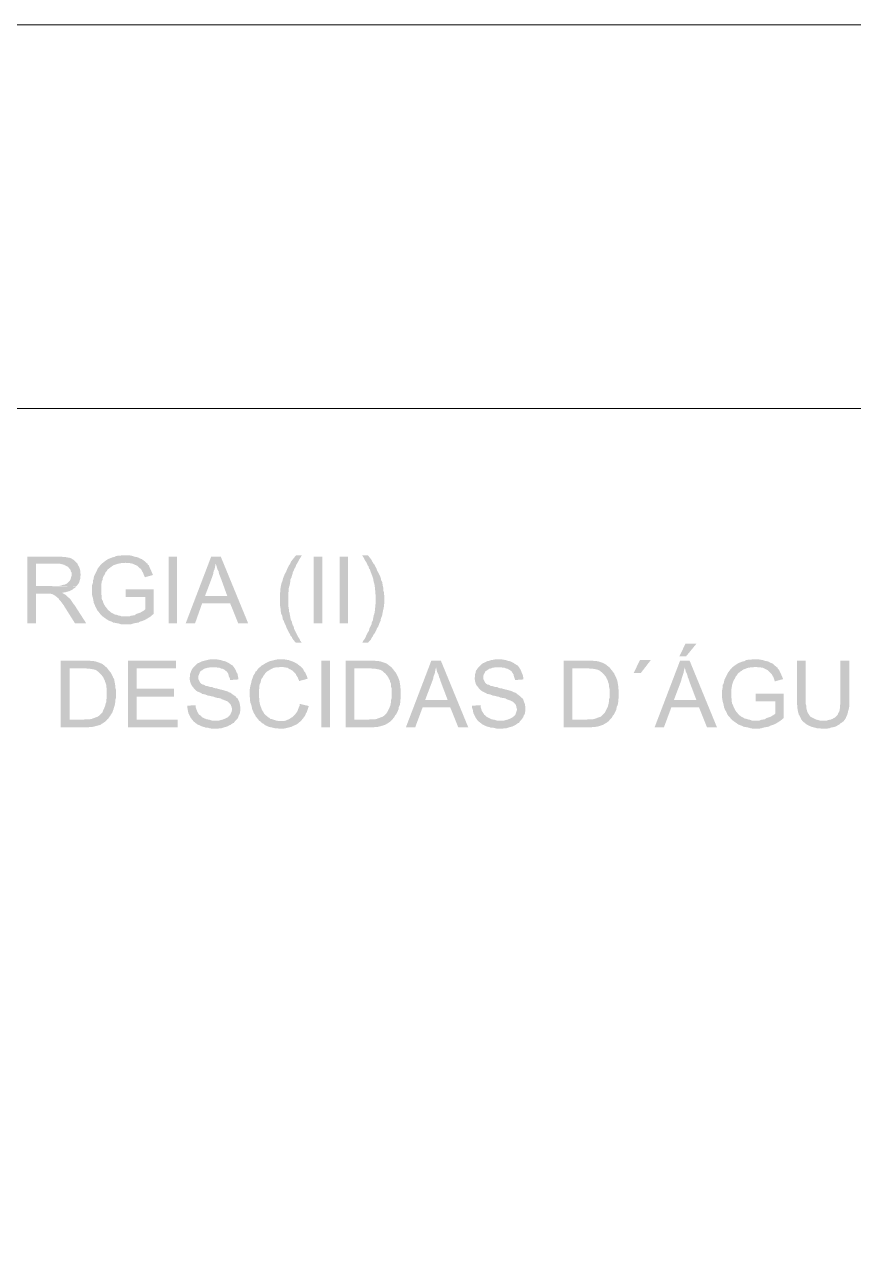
# Model space of a CAD drawing. Header units: feet. Extents: x 203667 to 205527, y 9204857 to 9205156.
# Drawn here: x 204249.65 to 204253.37, y 9205150.58 to 9205156.13 of the extents above; entities that cross this region are included whole.
import ezdxf

# ---------------------------------------------------------------- set-up
doc = ezdxf.new("R2010")
doc.units = ezdxf.units.FT
doc.header["$LTSCALE"] = 0.3
doc.header["$MEASUREMENT"] = 0
doc.layers.add('DRENAGEM a executar', color=242, linetype='Continuous', lineweight=30)

msp = doc.modelspace()

# ---------------------------------------------------------------- hatches: boundary and pattern name
at = {"layer": 'DRENAGEM a executar', "lineweight": 20}
for points in [[(204249.7987, 9205153.7469), (204249.666, 9205153.7469), (204249.666, 9205153.4484), (204249.7049, 9205153.4484), (204249.7049, 9205153.5811), (204249.7525, 9205153.5811), (204249.8217, 9205153.5854), (204249.8362, 9205153.5868), (204249.8448, 9205153.5897), (204249.852, 9205153.5912), (204249.8607, 9205153.5955), (204249.8679, 9205153.5984), (204249.8737, 9205153.6041), (204249.8794, 9205153.607), (204249.8852, 9205153.6128), (204249.7049, 9205153.6157), (204249.7049, 9205153.7152), (204249.8001, 9205153.7152), (204249.8852, 9205153.721), (204249.8794, 9205153.7267), (204249.8737, 9205153.7325), (204249.8664, 9205153.7368), (204249.8592, 9205153.7412), (204249.8506, 9205153.7426), (204249.8434, 9205153.744), (204249.8362, 9205153.7455), (204249.8275, 9205153.7455), (204249.8174, 9205153.7469), (204249.8088, 9205153.7469)], [(204249.8852, 9205153.721), (204249.8001, 9205153.7152), (204249.8131, 9205153.7152), (204249.8232, 9205153.7123), (204249.8304, 9205153.7109), (204249.8434, 9205153.7037), (204249.8491, 9205153.7008), (204249.8535, 9205153.695), (204249.8592, 9205153.6892), (204249.8607, 9205153.682), (204249.865, 9205153.6748), (204249.865, 9205153.6633), (204249.8621, 9205153.6546), (204249.8607, 9205153.6474), (204249.8564, 9205153.6387), (204249.8477, 9205153.6301), (204249.8405, 9205153.6243), (204249.8333, 9205153.6214), (204249.8246, 9205153.62), (204249.8174, 9205153.6171), (204249.8088, 9205153.6157), (204249.7049, 9205153.6157), (204249.8852, 9205153.6142), (204249.891, 9205153.62), (204249.8953, 9205153.6258), (204249.8996, 9205153.633), (204249.9011, 9205153.6416), (204249.9039, 9205153.6488), (204249.9039, 9205153.6575), (204249.9054, 9205153.6662), (204249.9039, 9205153.6734), (204249.9039, 9205153.6806), (204249.9025, 9205153.6892), (204249.8996, 9205153.6979), (204249.8967, 9205153.7037), (204249.8924, 9205153.7109), (204249.891, 9205153.7152)], [(204250.1073, 9205153.7527), (204250.09, 9205153.7527), (204250.0814, 9205153.7512), (204250.0727, 9205153.7512), (204250.064, 9205153.7498), (204250.0568, 9205153.7455), (204250.0482, 9205153.744), (204250.041, 9205153.7412), (204250.0338, 9205153.7383), (204250.0265, 9205153.7354), (204250.0164, 9205153.7282), (204250.0035, 9205153.7181), (204249.9977, 9205153.7123), (204249.9919, 9205153.7065), (204249.9876, 9205153.7008), (204249.9818, 9205153.6936), (204249.9789, 9205153.6863), (204249.9746, 9205153.6777), (204249.9703, 9205153.669), (204249.966, 9205153.6604), (204249.9645, 9205153.6546), (204249.9631, 9205153.646), (204249.9602, 9205153.6387), (204249.9602, 9205153.6301), (204249.9573, 9205153.6214), (204249.9559, 9205153.6142), (204249.9559, 9205153.5796), (204249.9573, 9205153.571), (204249.9602, 9205153.5623), (204249.9616, 9205153.5537), (204249.9631, 9205153.5464), (204249.9645, 9205153.5378), (204249.9689, 9205153.5306), (204249.9703, 9205153.5248), (204249.9746, 9205153.5176), (204249.9804, 9205153.5046), (204249.9862, 9205153.4988), (204249.9905, 9205153.4931), (204249.9963, 9205153.4859), (204250.0006, 9205153.4815), (204250.0078, 9205153.4758), (204250.1073, 9205153.4787), (204250.09, 9205153.4787), (204250.0828, 9205153.4815), (204250.0741, 9205153.483), (204250.0669, 9205153.4859), (204250.0583, 9205153.4873), (204250.0511, 9205153.4916), (204250.0424, 9205153.496), (204250.0381, 9205153.5003), (204250.0309, 9205153.5046), (204250.0251, 9205153.5118), (204250.0208, 9205153.5176), (204250.015, 9205153.5248), (204250.0092, 9205153.5349), (204250.0064, 9205153.5421), (204250.0049, 9205153.5479), (204250.0006, 9205153.5551), (204249.9991, 9205153.5637), (204249.9991, 9205153.5724), (204249.9977, 9205153.5811), (204249.9977, 9205153.62), (204250.0006, 9205153.6373), (204250.0035, 9205153.6431), (204250.0049, 9205153.6517), (204250.0078, 9205153.6589), (204250.0136, 9205153.6676), (204250.0164, 9205153.6762), (204250.0222, 9205153.682), (204250.0265, 9205153.6892), (204250.0381, 9205153.6979), (204250.0439, 9205153.7022), (204250.0511, 9205153.708), (204250.0597, 9205153.7109), (204250.0727, 9205153.7152), (204250.0814, 9205153.7166), (204250.0871, 9205153.7181), (204250.0958, 9205153.7181), (204250.1073, 9205153.7195), (204250.1996, 9205153.7195), (204250.1939, 9205153.7253), (204250.1881, 9205153.7296), (204250.1809, 9205153.7354), (204250.1722, 9205153.7383), (204250.165, 9205153.7426), (204250.1549, 9205153.7455), (204250.1477, 9205153.7469), (204250.139, 9205153.7498), (204250.1333, 9205153.7512), (204250.1246, 9205153.7527), (204250.116, 9205153.7527)], [(204250.1996, 9205153.7195), (204250.1073, 9205153.7195), (204250.116, 9205153.7181), (204250.1246, 9205153.7181), (204250.1333, 9205153.7166), (204250.139, 9205153.7152), (204250.1477, 9205153.7109), (204250.1592, 9205153.7065), (204250.165, 9205153.7008), (204250.1708, 9205153.695), (204250.1765, 9205153.6907), (204250.1794, 9205153.6849), (204250.1866, 9205153.6719), (204250.1895, 9205153.6633), (204250.1939, 9205153.6546), (204250.2299, 9205153.6647), (204250.2241, 9205153.6777), (204250.2213, 9205153.6849), (204250.2169, 9205153.6936), (204250.214, 9205153.7008), (204250.2112, 9205153.708), (204250.2054, 9205153.7123), (204250.2054, 9205153.7152)], [(204250.3381, 9205153.4484), (204250.3381, 9205153.7469), (204250.3006, 9205153.7469), (204250.3006, 9205153.4484)], [(204250.5342, 9205153.7469), (204250.491, 9205153.7469), (204250.377, 9205153.4484), (204250.4189, 9205153.4484), (204250.4506, 9205153.5378), (204250.5761, 9205153.5378), (204250.4636, 9205153.571), (204250.4967, 9205153.6589), (204250.4996, 9205153.6676), (204250.5011, 9205153.6762), (204250.5025, 9205153.6835), (204250.5068, 9205153.6921), (204250.5083, 9205153.7008), (204250.5097, 9205153.708), (204250.5112, 9205153.7166)], [(204250.5342, 9205153.7469), (204250.5112, 9205153.7166), (204250.5169, 9205153.6979), (204250.5198, 9205153.6892), (204250.5241, 9205153.682), (204250.5256, 9205153.6734), (204250.5285, 9205153.6647), (204250.5328, 9205153.6546), (204250.5631, 9205153.571), (204250.4636, 9205153.571), (204250.5761, 9205153.5378), (204250.6121, 9205153.4484), (204250.6568, 9205153.4484)], [(204250.8977, 9205153.7527), (204250.8717, 9205153.7527), (204250.8645, 9205153.744), (204250.8487, 9205153.7238), (204250.8458, 9205153.7152), (204250.84, 9205153.708), (204250.8299, 9205153.6863), (204250.827, 9205153.6777), (204250.8227, 9205153.6719), (204250.8198, 9205153.6647), (204250.8169, 9205153.6575), (204250.814, 9205153.6503), (204250.8112, 9205153.6387), (204250.8083, 9205153.6315), (204250.8054, 9205153.6229), (204250.8039, 9205153.6142), (204250.8025, 9205153.607), (204250.8011, 9205153.5984), (204250.8011, 9205153.5897), (204250.7996, 9205153.5811), (204250.7996, 9205153.5291), (204250.8011, 9205153.5219), (204250.8025, 9205153.5133), (204250.8025, 9205153.5046), (204250.8039, 9205153.4988), (204250.8054, 9205153.4902), (204250.8097, 9205153.4815), (204250.8112, 9205153.4743), (204250.8126, 9205153.4657), (204250.8169, 9205153.4585), (204250.8198, 9205153.4498), (204250.8256, 9205153.4383), (204250.8285, 9205153.4296), (204250.8357, 9205153.4152), (204250.84, 9205153.4065), (204250.8443, 9205153.3993), (204250.8472, 9205153.3921), (204250.853, 9205153.3863), (204250.8559, 9205153.3791), (204250.8616, 9205153.3719), (204250.866, 9205153.3662), (204250.8717, 9205153.3604), (204250.8977, 9205153.3604), (204250.8905, 9205153.3705), (204250.8876, 9205153.3777), (204250.8818, 9205153.3863), (204250.8789, 9205153.3921), (204250.8746, 9205153.4008), (204250.8703, 9205153.408), (204250.866, 9205153.4166), (204250.8631, 9205153.4238), (204250.8616, 9205153.4325), (204250.8573, 9205153.4397), (204250.8544, 9205153.4484), (204250.853, 9205153.4556), (204250.8487, 9205153.4642), (204250.8472, 9205153.47), (204250.8458, 9205153.4787), (204250.8443, 9205153.4859), (204250.8429, 9205153.4945), (204250.84, 9205153.5017), (204250.84, 9205153.5104), (204250.8386, 9205153.5176), (204250.8371, 9205153.5263), (204250.8371, 9205153.5825), (204250.8386, 9205153.5912), (204250.8386, 9205153.5998), (204250.84, 9205153.6085), (204250.8429, 9205153.6171), (204250.8443, 9205153.6243), (204250.8458, 9205153.633), (204250.8472, 9205153.646), (204250.8515, 9205153.6546), (204250.853, 9205153.6604), (204250.8559, 9205153.669), (204250.8573, 9205153.6762), (204250.8616, 9205153.6849), (204250.8645, 9205153.6921), (204250.8688, 9205153.6993), (204250.8732, 9205153.7109), (204250.8775, 9205153.7181), (204250.8818, 9205153.7253), (204250.8862, 9205153.7339), (204250.8919, 9205153.7426)], [(204250.99, 9205153.4484), (204250.99, 9205153.7469), (204250.9511, 9205153.7469), (204250.9511, 9205153.4484)], [(204251.1054, 9205153.4484), (204251.1054, 9205153.7469), (204251.0679, 9205153.7469), (204251.0679, 9205153.4484)], [(204251.1948, 9205153.7527), (204251.1688, 9205153.7527), (204251.1761, 9205153.7412), (204251.1818, 9205153.7296), (204251.1862, 9205153.7238), (204251.1905, 9205153.7152), (204251.1934, 9205153.708), (204251.1977, 9205153.7022), (204251.1991, 9205153.695), (204251.2035, 9205153.6892), (204251.2063, 9205153.6806), (204251.2092, 9205153.6734), (204251.2121, 9205153.6647), (204251.215, 9205153.6575), (204251.2179, 9205153.6488), (204251.2193, 9205153.6402), (204251.2208, 9205153.633), (204251.2237, 9205153.6229), (204251.2251, 9205153.6142), (204251.2265, 9205153.6056), (204251.2265, 9205153.5984), (204251.228, 9205153.5897), (204251.228, 9205153.5811), (204251.2294, 9205153.5724), (204251.2294, 9205153.5378), (204251.228, 9205153.5306), (204251.228, 9205153.5219), (204251.2265, 9205153.5162), (204251.2265, 9205153.5075), (204251.2251, 9205153.5003), (204251.2237, 9205153.4916), (204251.2208, 9205153.4844), (204251.2193, 9205153.4758), (204251.2179, 9205153.4686), (204251.2164, 9205153.4599), (204251.2121, 9205153.4527), (204251.2107, 9205153.444), (204251.2078, 9205153.4383), (204251.2035, 9205153.4296), (204251.2006, 9205153.4224), (204251.1991, 9205153.4138), (204251.1934, 9205153.4065), (204251.1905, 9205153.3993), (204251.1862, 9205153.3907), (204251.1833, 9205153.3835), (204251.1775, 9205153.3748), (204251.1732, 9205153.369), (204251.1688, 9205153.3604), (204251.1948, 9205153.3604), (204251.202, 9205153.369), (204251.2078, 9205153.3748), (204251.2107, 9205153.382), (204251.2164, 9205153.3892), (204251.2193, 9205153.3964), (204251.2251, 9205153.4037), (204251.228, 9205153.4094), (204251.2323, 9205153.4181), (204251.2352, 9205153.4253), (204251.241, 9205153.4339), (204251.2438, 9205153.4412), (204251.2467, 9205153.4498), (204251.2511, 9205153.4585), (204251.2525, 9205153.4671), (204251.2554, 9205153.4758), (204251.2583, 9205153.483), (204251.2597, 9205153.4916), (204251.2612, 9205153.4988), (204251.2669, 9205153.5248), (204251.2669, 9205153.5306), (204251.2684, 9205153.5392), (204251.2684, 9205153.5695), (204251.2669, 9205153.5782), (204251.2669, 9205153.5854), (204251.264, 9205153.594), (204251.264, 9205153.6027), (204251.2626, 9205153.6113), (204251.2612, 9205153.6171), (204251.2597, 9205153.6258), (204251.2583, 9205153.6344), (204251.2539, 9205153.6416), (204251.2525, 9205153.6503), (204251.2496, 9205153.6589), (204251.2352, 9205153.6863), (204251.2323, 9205153.695), (204251.228, 9205153.7022), (204251.2251, 9205153.7094), (204251.2193, 9205153.7166), (204251.215, 9205153.7238), (204251.2107, 9205153.7325), (204251.2063, 9205153.7383), (204251.2006, 9205153.7455)], [(204250.2328, 9205153.5998), (204250.1073, 9205153.5998), (204250.1073, 9205153.5652), (204250.1953, 9205153.5652), (204250.1953, 9205153.5104), (204250.1881, 9205153.5046), (204250.1809, 9205153.5003), (204250.1737, 9205153.496), (204250.165, 9205153.4931), (204250.1564, 9205153.4902), (204250.1477, 9205153.4844), (204250.139, 9205153.483), (204250.1304, 9205153.4815), (204250.1246, 9205153.4787), (204250.1073, 9205153.4787), (204250.0078, 9205153.4758), (204250.0222, 9205153.4657), (204250.0294, 9205153.4613), (204250.0352, 9205153.4585), (204250.0439, 9205153.4556), (204250.0511, 9205153.4513), (204250.0597, 9205153.4498), (204250.0669, 9205153.4484), (204250.0756, 9205153.4469), (204250.0842, 9205153.444), (204250.0914, 9205153.4426), (204250.1246, 9205153.4426), (204250.1333, 9205153.444), (204250.1419, 9205153.4469), (204250.1477, 9205153.4484), (204250.1564, 9205153.4498), (204250.165, 9205153.4513), (204250.1722, 9205153.4556), (204250.1823, 9205153.4585), (204250.1895, 9205153.4613), (204250.1982, 9205153.4657), (204250.2054, 9205153.47), (204250.2126, 9205153.4743), (204250.2198, 9205153.4787), (204250.2256, 9205153.4844), (204250.2328, 9205153.4902)], [(204249.8217, 9205153.5854), (204249.7525, 9205153.5811), (204249.7669, 9205153.5811), (204249.7756, 9205153.5796), (204249.7828, 9205153.5767), (204249.7915, 9205153.571), (204249.7987, 9205153.5652), (204249.8059, 9205153.5594), (204249.8102, 9205153.5522), (204249.816, 9205153.5464), (204249.8189, 9205153.5421), (204249.8246, 9205153.5349), (204249.8304, 9205153.5277), (204249.8347, 9205153.519), (204249.8405, 9205153.5104), (204249.8794, 9205153.4484), (204249.9299, 9205153.4484), (204249.878, 9205153.5291), (204249.8708, 9205153.5378), (204249.8664, 9205153.545), (204249.8564, 9205153.5594), (204249.8506, 9205153.5637), (204249.8448, 9205153.5695), (204249.8362, 9205153.5767), (204249.8304, 9205153.5796)], [(204252.6688, 9205153.3561), (204252.6198, 9205153.3561), (204252.5924, 9205153.2998), (204252.6227, 9205153.2998)], [(204249.9184, 9205153.2796), (204249.816, 9205153.2796), (204249.816, 9205152.9811), (204249.94, 9205152.9811), (204249.9487, 9205152.9825), (204249.9559, 9205152.9825), (204249.9645, 9205152.9839), (204249.9789, 9205152.9883), (204249.9862, 9205152.9897), (204249.9948, 9205152.9926), (204250.0006, 9205152.9969), (204250.0078, 9205153.0013), (204250.0179, 9205153.0085), (204250.0237, 9205153.0157), (204249.8564, 9205153.0157), (204249.8564, 9205153.245), (204249.9184, 9205153.245), (204250.0222, 9205153.2493), (204250.0164, 9205153.2537), (204250.0035, 9205153.2652), (204249.9963, 9205153.2681), (204249.989, 9205153.271), (204249.9804, 9205153.2738), (204249.9717, 9205153.2767), (204249.9631, 9205153.2782), (204249.9559, 9205153.2782), (204249.9472, 9205153.2796), (204249.9285, 9205153.2796)], [(204250.3338, 9205153.2796), (204250.1174, 9205153.2796), (204250.1174, 9205152.9811), (204250.341, 9205152.9811), (204250.341, 9205153.0157), (204250.1564, 9205153.0157), (204250.1564, 9205153.1181), (204250.3237, 9205153.1181), (204250.3237, 9205153.1541), (204250.1564, 9205153.1541), (204250.1564, 9205153.245), (204250.3338, 9205153.245)], [(204250.4996, 9205153.2854), (204250.4838, 9205153.2854), (204250.4765, 9205153.2839), (204250.4592, 9205153.2796), (204250.4535, 9205153.2782), (204250.4463, 9205153.2753), (204250.4376, 9205153.271), (204250.4304, 9205153.2681), (204250.4232, 9205153.2623), (204250.4189, 9205153.258), (204250.4131, 9205153.2522), (204250.4073, 9205153.245), (204250.4015, 9205153.2349), (204250.3987, 9205153.2263), (204250.3958, 9205153.219), (204250.3958, 9205153.2104), (204250.3943, 9205153.2017), (204250.3958, 9205153.1888), (204250.3987, 9205153.1801), (204250.4015, 9205153.1729), (204250.4059, 9205153.1657), (204250.4116, 9205153.1585), (204250.416, 9205153.1527), (204250.4217, 9205153.1469), (204250.4304, 9205153.1412), (204250.4376, 9205153.1383), (204250.4448, 9205153.1354), (204250.4506, 9205153.1311), (204250.4578, 9205153.1296), (204250.465, 9205153.1282), (204250.4751, 9205153.1238), (204250.4838, 9205153.1224), (204250.4967, 9205153.1195), (204250.5025, 9205153.1181), (204250.514, 9205153.1138), (204250.5241, 9205153.1123), (204250.5328, 9205153.1109), (204250.54, 9205153.1065), (204250.5487, 9205153.1037), (204250.566, 9205153.0964), (204250.5703, 9205153.0921), (204250.5775, 9205153.0849), (204250.5804, 9205153.0777), (204250.5833, 9205153.0705), (204250.5847, 9205153.0618), (204250.5833, 9205153.0517), (204250.5789, 9205153.0431), (204250.5761, 9205153.0359), (204250.5703, 9205153.0315), (204250.566, 9205153.0258), (204250.5588, 9205153.0229), (204250.5501, 9205153.0186), (204250.5429, 9205153.0157), (204250.5357, 9205153.0142), (204250.527, 9205153.0113), (204250.5097, 9205153.0113), (204250.4102, 9205153.0099), (204250.4145, 9205153.0056), (204250.4217, 9205152.9998), (204250.4289, 9205152.994), (204250.4362, 9205152.9912), (204250.4419, 9205152.9883), (204250.4535, 9205152.9839), (204250.4592, 9205152.9825), (204250.4664, 9205152.9796), (204250.4751, 9205152.9796), (204250.4838, 9205152.9767), (204250.4924, 9205152.9753), (204250.5227, 9205152.9753), (204250.5314, 9205152.9767), (204250.5371, 9205152.9767), (204250.5458, 9205152.9796), (204250.5544, 9205152.9825), (204250.5616, 9205152.9839), (204250.5688, 9205152.9883), (204250.5789, 9205152.9926), (204250.5862, 9205152.9984), (204250.5934, 9205153.0013), (204250.5977, 9205153.0085), (204250.6035, 9205153.0142), (204250.6092, 9205153.02), (204250.6121, 9205153.0258), (204250.615, 9205153.0344), (204250.6193, 9205153.0416), (204250.6208, 9205153.0503), (204250.6222, 9205153.0575), (204250.6222, 9205153.069), (204250.6193, 9205153.0863), (204250.6179, 9205153.0936), (204250.6136, 9205153.1022), (204250.6107, 9205153.1094), (204250.6049, 9205153.1138), (204250.6006, 9205153.1195), (204250.5862, 9205153.1296), (204250.5789, 9205153.1354), (204250.5703, 9205153.1383), (204250.566, 9205153.1412), (204250.5588, 9205153.144), (204250.5515, 9205153.1455), (204250.5443, 9205153.1484), (204250.5357, 9205153.1498), (204250.5256, 9205153.1527), (204250.5155, 9205153.1556), (204250.5054, 9205153.157), (204250.4967, 9205153.1613), (204250.4838, 9205153.1628), (204250.4751, 9205153.1657), (204250.4664, 9205153.1671), (204250.4592, 9205153.1714), (204250.4535, 9205153.1729), (204250.4477, 9205153.1758), (204250.4405, 9205153.183), (204250.4376, 9205153.1902), (204250.4333, 9205153.1974), (204250.4333, 9205153.2104), (204250.4362, 9205153.2176), (204250.439, 9205153.2248), (204250.4419, 9205153.232), (204250.4491, 9205153.2363), (204250.4592, 9205153.2436), (204250.4737, 9205153.2479), (204250.4823, 9205153.2493), (204250.491, 9205153.2508), (204250.5934, 9205153.2508), (204250.5876, 9205153.258), (204250.5804, 9205153.2623), (204250.5746, 9205153.2666), (204250.5674, 9205153.271), (204250.5588, 9205153.2753), (204250.5501, 9205153.2782), (204250.5429, 9205153.2796), (204250.5342, 9205153.2825), (204250.527, 9205153.2839), (204250.5184, 9205153.2854), (204250.5097, 9205153.2854)], [(204250.8054, 9205153.2854), (204250.7866, 9205153.2854), (204250.7794, 9205153.2839), (204250.7621, 9205153.2796), (204250.7563, 9205153.2782), (204250.7477, 9205153.2753), (204250.7405, 9205153.271), (204250.7333, 9205153.2681), (204250.7261, 9205153.2623), (204250.7188, 9205153.2594), (204250.7131, 9205153.2537), (204250.7073, 9205153.2493), (204250.7001, 9205153.2421), (204250.6958, 9205153.2349), (204250.69, 9205153.2306), (204250.6871, 9205153.2234), (204250.6813, 9205153.2147), (204250.6785, 9205153.2061), (204250.6756, 9205153.1988), (204250.6727, 9205153.1916), (204250.6713, 9205153.183), (204250.6698, 9205153.1758), (204250.6669, 9205153.1671), (204250.664, 9205153.1498), (204250.664, 9205153.1181), (204250.6655, 9205153.1094), (204250.6655, 9205153.1008), (204250.6669, 9205153.0921), (204250.6698, 9205153.0849), (204250.6727, 9205153.0763), (204250.6741, 9205153.0676), (204250.6756, 9205153.0604), (204250.6799, 9205153.0517), (204250.6828, 9205153.0445), (204250.6886, 9205153.0359), (204250.6914, 9205153.0287), (204250.6972, 9205153.0229), (204250.7015, 9205153.0171), (204250.7073, 9205153.0099), (204250.7145, 9205153.0056), (204250.8025, 9205153.0099), (204250.791, 9205153.0099), (204250.7823, 9205153.0113), (204250.7737, 9205153.0142), (204250.7664, 9205153.0171), (204250.7578, 9205153.0186), (204250.7506, 9205153.0243), (204250.7448, 9205153.0272), (204250.739, 9205153.033), (204250.7333, 9205153.0373), (204250.7275, 9205153.0445), (204250.7246, 9205153.0503), (204250.7188, 9205153.0589), (204250.716, 9205153.0676), (204250.7131, 9205153.0748), (204250.7102, 9205153.0835), (204250.7088, 9205153.0892), (204250.7073, 9205153.0979), (204250.7073, 9205153.1065), (204250.7059, 9205153.1152), (204250.7059, 9205153.1498), (204250.7073, 9205153.1585), (204250.7073, 9205153.1657), (204250.7088, 9205153.1743), (204250.7131, 9205153.183), (204250.716, 9205153.1974), (204250.7217, 9205153.2046), (204250.7246, 9205153.2104), (204250.7347, 9205153.2248), (204250.7405, 9205153.2306), (204250.7477, 9205153.2349), (204250.7563, 9205153.2407), (204250.7621, 9205153.2436), (204250.7708, 9205153.2479), (204250.778, 9205153.2493), (204250.7866, 9205153.2508), (204250.7953, 9205153.2508), (204250.8039, 9205153.2522), (204250.8948, 9205153.2522), (204250.8876, 9205153.258), (204250.8818, 9205153.2623), (204250.8775, 9205153.2666), (204250.8703, 9205153.2695), (204250.8631, 9205153.2738), (204250.8559, 9205153.2767), (204250.8472, 9205153.2796), (204250.84, 9205153.2825), (204250.8313, 9205153.2839), (204250.8227, 9205153.2854), (204250.814, 9205153.2854)], [(204251.0246, 9205152.9811), (204251.0246, 9205153.2796), (204250.9857, 9205153.2796), (204250.9857, 9205152.9811)], [(204251.1977, 9205153.2796), (204251.0953, 9205153.2796), (204251.0953, 9205152.9811), (204251.2193, 9205152.9811), (204251.228, 9205152.9825), (204251.2352, 9205152.9825), (204251.2438, 9205152.9839), (204251.2583, 9205152.9883), (204251.264, 9205152.9897), (204251.2727, 9205152.9926), (204251.2799, 9205152.9969), (204251.2871, 9205153.0013), (204251.2972, 9205153.0085), (204251.303, 9205153.0157), (204251.1342, 9205153.0157), (204251.1342, 9205153.245), (204251.1977, 9205153.245), (204251.3015, 9205153.2493), (204251.2958, 9205153.2537), (204251.2813, 9205153.2652), (204251.2756, 9205153.2681), (204251.2684, 9205153.271), (204251.2597, 9205153.2738), (204251.2511, 9205153.2767), (204251.2424, 9205153.2782), (204251.2352, 9205153.2782), (204251.2265, 9205153.2796), (204251.2078, 9205153.2796)], [(204251.5222, 9205153.2796), (204251.4789, 9205153.2796), (204251.365, 9205152.9811), (204251.4068, 9205152.9811), (204251.44, 9205153.0705), (204251.564, 9205153.0705), (204251.4515, 9205153.1037), (204251.4847, 9205153.1916), (204251.4876, 9205153.2003), (204251.489, 9205153.2089), (204251.4919, 9205153.2162), (204251.4948, 9205153.2248), (204251.4962, 9205153.2335), (204251.4977, 9205153.2407), (204251.5006, 9205153.2493)], [(204251.5222, 9205153.2796), (204251.5006, 9205153.2493), (204251.5049, 9205153.2306), (204251.5092, 9205153.2219), (204251.5121, 9205153.2147), (204251.5136, 9205153.2061), (204251.5179, 9205153.1974), (204251.5208, 9205153.1873), (204251.5525, 9205153.1037), (204251.4515, 9205153.1037), (204251.564, 9205153.0705), (204251.6001, 9205152.9811), (204251.6448, 9205152.9811)], [(204251.7789, 9205153.2854), (204251.7631, 9205153.2854), (204251.7559, 9205153.2839), (204251.7472, 9205153.2825), (204251.7386, 9205153.2796), (204251.7313, 9205153.2782), (204251.7256, 9205153.2753), (204251.7169, 9205153.271), (204251.7097, 9205153.2681), (204251.7025, 9205153.2623), (204251.6924, 9205153.2522), (204251.6866, 9205153.245), (204251.6794, 9205153.2349), (204251.678, 9205153.2263), (204251.6751, 9205153.219), (204251.6751, 9205153.2104), (204251.6737, 9205153.2017), (204251.6751, 9205153.1888), (204251.678, 9205153.1801), (204251.6794, 9205153.1729), (204251.6852, 9205153.1657), (204251.691, 9205153.1585), (204251.6953, 9205153.1527), (204251.7011, 9205153.1469), (204251.7097, 9205153.1412), (204251.7169, 9205153.1383), (204251.7227, 9205153.1354), (204251.7299, 9205153.1311), (204251.7371, 9205153.1296), (204251.7443, 9205153.1282), (204251.7544, 9205153.1238), (204251.7631, 9205153.1224), (204251.7746, 9205153.1195), (204251.7818, 9205153.1181), (204251.7919, 9205153.1138), (204251.8035, 9205153.1123), (204251.8121, 9205153.1109), (204251.8179, 9205153.1065), (204251.8265, 9205153.1037), (204251.8352, 9205153.1008), (204251.8438, 9205153.0964), (204251.8496, 9205153.0921), (204251.8568, 9205153.0849), (204251.8597, 9205153.0777), (204251.8612, 9205153.0705), (204251.864, 9205153.0618), (204251.8612, 9205153.0517), (204251.8583, 9205153.0431), (204251.8554, 9205153.0359), (204251.8438, 9205153.0258), (204251.8381, 9205153.0229), (204251.8294, 9205153.0186), (204251.8222, 9205153.0157), (204251.815, 9205153.0142), (204251.8063, 9205153.0113), (204251.789, 9205153.0113), (204251.6881, 9205153.0099), (204251.6938, 9205153.0056), (204251.7011, 9205152.9998), (204251.7083, 9205152.994), (204251.7256, 9205152.9854), (204251.7313, 9205152.9839), (204251.7386, 9205152.9825), (204251.7458, 9205152.9796), (204251.7544, 9205152.9796), (204251.7717, 9205152.9753), (204251.8006, 9205152.9753), (204251.8092, 9205152.9767), (204251.8164, 9205152.9767), (204251.8251, 9205152.9796), (204251.8337, 9205152.9825), (204251.841, 9205152.9839), (204251.8583, 9205152.9926), (204251.8655, 9205152.9984), (204251.8727, 9205153.0013), (204251.877, 9205153.0085), (204251.8828, 9205153.0142), (204251.8871, 9205153.02), (204251.8914, 9205153.0258), (204251.8943, 9205153.0344), (204251.8987, 9205153.0416), (204251.9001, 9205153.0503), (204251.9015, 9205153.0575), (204251.9015, 9205153.069), (204251.8987, 9205153.0863), (204251.8958, 9205153.0936), (204251.8929, 9205153.1022), (204251.89, 9205153.1094), (204251.8842, 9205153.1138), (204251.8785, 9205153.1195), (204251.8655, 9205153.1296), (204251.8583, 9205153.1354), (204251.8496, 9205153.1383), (204251.8438, 9205153.1412), (204251.8381, 9205153.144), (204251.8309, 9205153.1455), (204251.8237, 9205153.1484), (204251.815, 9205153.1498), (204251.8049, 9205153.1527), (204251.7948, 9205153.1556), (204251.7833, 9205153.157), (204251.7746, 9205153.1613), (204251.7631, 9205153.1628), (204251.7544, 9205153.1657), (204251.7458, 9205153.1671), (204251.7386, 9205153.1714), (204251.7313, 9205153.1729), (204251.727, 9205153.1758), (204251.7198, 9205153.183), (204251.7126, 9205153.1974), (204251.7126, 9205153.2104), (204251.714, 9205153.2176), (204251.7184, 9205153.2248), (204251.7212, 9205153.232), (204251.7285, 9205153.2363), (204251.7386, 9205153.2436), (204251.7458, 9205153.245), (204251.753, 9205153.2479), (204251.7703, 9205153.2508), (204251.8727, 9205153.2508), (204251.8669, 9205153.258), (204251.8597, 9205153.2623), (204251.8525, 9205153.2666), (204251.8467, 9205153.271), (204251.8381, 9205153.2753), (204251.8294, 9205153.2782), (204251.8222, 9205153.2796), (204251.8136, 9205153.2825), (204251.8063, 9205153.2839), (204251.7977, 9205153.2854), (204251.789, 9205153.2854)], [(204252.1756, 9205153.2796), (204252.0732, 9205153.2796), (204252.0732, 9205152.9811), (204252.1972, 9205152.9811), (204252.2059, 9205152.9825), (204252.2131, 9205152.9825), (204252.2217, 9205152.9839), (204252.2289, 9205152.9854), (204252.2419, 9205152.9897), (204252.2506, 9205152.9926), (204252.2578, 9205152.9969), (204252.265, 9205153.0013), (204252.2751, 9205153.0085), (204252.2809, 9205153.0157), (204252.1121, 9205153.0157), (204252.1121, 9205153.245), (204252.1756, 9205153.245), (204252.2794, 9205153.2493), (204252.2736, 9205153.2537), (204252.2664, 9205153.2594), (204252.2592, 9205153.2652), (204252.2535, 9205153.2681), (204252.2462, 9205153.271), (204252.2376, 9205153.2738), (204252.2289, 9205153.2767), (204252.2203, 9205153.2782), (204252.2131, 9205153.2782), (204252.2044, 9205153.2796), (204252.1857, 9205153.2796)], [(204252.3876, 9205153.2248), (204252.415, 9205153.2825), (204252.464, 9205153.2825), (204252.4193, 9205153.2248), (204252.3876, 9205153.2248)], [(204252.6386, 9205153.2796), (204252.5953, 9205153.2796), (204252.4813, 9205152.9811), (204252.5232, 9205152.9811), (204252.5563, 9205153.0705), (204252.6804, 9205153.0705), (204252.5679, 9205153.1037), (204252.6011, 9205153.1916), (204252.6025, 9205153.2003), (204252.6054, 9205153.2089), (204252.6083, 9205153.2162), (204252.6111, 9205153.2248), (204252.6126, 9205153.2335), (204252.614, 9205153.2407), (204252.6169, 9205153.2493)], [(204252.6386, 9205153.2796), (204252.6169, 9205153.2493), (204252.6212, 9205153.2306), (204252.6256, 9205153.2219), (204252.6285, 9205153.2147), (204252.6299, 9205153.2061), (204252.6342, 9205153.1974), (204252.6371, 9205153.1873), (204252.6688, 9205153.1037), (204252.5679, 9205153.1037), (204252.6804, 9205153.0705), (204252.7164, 9205152.9811), (204252.7611, 9205152.9811)], [(204252.9342, 9205153.2854), (204252.9169, 9205153.2854), (204252.9083, 9205153.2839), (204252.8996, 9205153.2839), (204252.891, 9205153.2825), (204252.8852, 9205153.2782), (204252.8765, 9205153.2767), (204252.8693, 9205153.2738), (204252.8621, 9205153.271), (204252.8549, 9205153.2681), (204252.8448, 9205153.2609), (204252.8304, 9205153.2508), (204252.826, 9205153.245), (204252.8203, 9205153.2392), (204252.816, 9205153.2335), (204252.8102, 9205153.2263), (204252.8073, 9205153.219), (204252.803, 9205153.2104), (204252.7986, 9205153.2017), (204252.7943, 9205153.1931), (204252.7929, 9205153.1873), (204252.7914, 9205153.1787), (204252.7871, 9205153.1714), (204252.7871, 9205153.1628), (204252.7857, 9205153.1541), (204252.7842, 9205153.1469), (204252.7842, 9205153.1123), (204252.7857, 9205153.1037), (204252.7871, 9205153.095), (204252.79, 9205153.0863), (204252.7914, 9205153.0791), (204252.7929, 9205153.0705), (204252.7958, 9205153.0633), (204252.7986, 9205153.0575), (204252.803, 9205153.0503), (204252.8087, 9205153.0373), (204252.8131, 9205153.0315), (204252.8188, 9205153.0258), (204252.8246, 9205153.0186), (204252.8289, 9205153.0142), (204252.8361, 9205153.0085), (204252.9342, 9205153.0113), (204252.9169, 9205153.0113), (204252.9111, 9205153.0142), (204252.9025, 9205153.0157), (204252.8953, 9205153.0186), (204252.8866, 9205153.02), (204252.8794, 9205153.0243), (204252.8708, 9205153.0287), (204252.865, 9205153.033), (204252.8592, 9205153.0373), (204252.8535, 9205153.0445), (204252.8477, 9205153.0503), (204252.8434, 9205153.0575), (204252.8347, 9205153.0748), (204252.8333, 9205153.0806), (204252.8289, 9205153.0878), (204252.8275, 9205153.0964), (204252.8275, 9205153.1051), (204252.826, 9205153.1138), (204252.826, 9205153.1527), (204252.8275, 9205153.1613), (204252.8289, 9205153.17), (204252.8304, 9205153.1758), (204252.8333, 9205153.1844), (204252.8361, 9205153.1916), (204252.8419, 9205153.2003), (204252.8448, 9205153.2089), (204252.8506, 9205153.2147), (204252.8549, 9205153.2219), (204252.865, 9205153.2306), (204252.8722, 9205153.2349), (204252.8794, 9205153.2407), (204252.8881, 9205153.2436), (204252.8996, 9205153.2479), (204252.9083, 9205153.2493), (204252.9155, 9205153.2508), (204252.9241, 9205153.2508), (204252.9342, 9205153.2522), (204253.028, 9205153.2522), (204253.0208, 9205153.258), (204253.0164, 9205153.2623), (204253.0092, 9205153.2681), (204253.0006, 9205153.271), (204252.9934, 9205153.2753), (204252.9833, 9205153.2782), (204252.976, 9205153.2796), (204252.9674, 9205153.2825), (204252.9602, 9205153.2839), (204252.9515, 9205153.2854), (204252.9429, 9205153.2854)], [(204253.1592, 9205153.2796), (204253.1203, 9205153.2796), (204253.1203, 9205153.0863), (204253.1217, 9205153.0777), (204253.1217, 9205153.069), (204253.1232, 9205153.0604), (204253.1246, 9205153.0517), (204253.1289, 9205153.0373), (204253.1318, 9205153.033), (204253.1361, 9205153.0243), (204253.139, 9205153.0171), (204253.1448, 9205153.0099), (204253.2357, 9205153.0113), (204253.2227, 9205153.0113), (204253.214, 9205153.0142), (204253.2068, 9205153.0157), (204253.1924, 9205153.0229), (204253.1809, 9205153.0287), (204253.1751, 9205153.0359), (204253.1708, 9205153.0431), (204253.1664, 9205153.0503), (204253.1635, 9205153.0618), (204253.1621, 9205153.069), (204253.1621, 9205153.0777), (204253.1592, 9205153.0863), (204253.1592, 9205153.1065)], [(204253.3554, 9205153.2796), (204253.315, 9205153.2796), (204253.315, 9205153.0878), (204253.3135, 9205153.0791), (204253.3135, 9205153.069), (204253.3121, 9205153.0618), (204253.3107, 9205153.0532), (204253.3063, 9205153.046), (204253.302, 9205153.0359), (204253.2977, 9205153.0315), (204253.2919, 9205153.0258), (204253.2861, 9205153.0229), (204253.2789, 9205153.0186), (204253.2717, 9205153.0157), (204253.2631, 9205153.0142), (204253.2544, 9205153.0113), (204253.2357, 9205153.0113), (204253.1448, 9205153.0099), (204253.1491, 9205153.0056), (204253.1635, 9205152.994), (204253.1708, 9205152.9897), (204253.1809, 9205152.9854), (204253.1881, 9205152.9825), (204253.1938, 9205152.9811), (204253.2111, 9205152.9767), (204253.2198, 9205152.9767), (204253.2285, 9205152.9753), (204253.2544, 9205152.9753), (204253.266, 9205152.9767), (204253.2717, 9205152.9796), (204253.2804, 9205152.9811), (204253.2876, 9205152.9825), (204253.2962, 9205152.9854), (204253.302, 9205152.9897), (204253.3092, 9205152.9926), (204253.315, 9205152.9984), (204253.3222, 9205153.0027), (204253.3294, 9205153.0085), (204253.3352, 9205153.0157), (204253.3381, 9205153.02), (204253.341, 9205153.0272), (204253.3453, 9205153.0359), (204253.3482, 9205153.046), (204253.3496, 9205153.0532), (204253.3525, 9205153.0618), (204253.3539, 9205153.069), (204253.3554, 9205153.0777), (204253.3554, 9205153.1065)], [(204250.0222, 9205153.2493), (204249.9184, 9205153.245), (204249.9314, 9205153.245), (204249.94, 9205153.2436), (204249.9487, 9205153.2436), (204249.9573, 9205153.2421), (204249.9703, 9205153.2392), (204249.9789, 9205153.2349), (204249.9833, 9205153.2306), (204249.9905, 9205153.2248), (204249.9963, 9205153.219), (204250.0006, 9205153.2133), (204250.0064, 9205153.2061), (204250.0092, 9205153.1988), (204250.0136, 9205153.1916), (204250.015, 9205153.1844), (204250.0179, 9205153.1787), (204250.0208, 9205153.17), (204250.0208, 9205153.1628), (204250.0222, 9205153.1527), (204250.0222, 9205153.1138), (204250.0208, 9205153.1051), (204250.0208, 9205153.0964), (204250.0179, 9205153.0892), (204250.015, 9205153.0763), (204250.0092, 9205153.0633), (204250.0064, 9205153.0575), (204250.0035, 9205153.0488), (204249.9977, 9205153.0431), (204249.9876, 9205153.033), (204249.9818, 9205153.0287), (204249.9732, 9205153.0258), (204249.966, 9205153.0229), (204249.9544, 9205153.0186), (204249.9472, 9205153.0171), (204249.9285, 9205153.0171), (204249.9198, 9205153.0157), (204249.8564, 9205153.0157), (204250.0237, 9205153.0157), (204250.0294, 9205153.02), (204250.0338, 9205153.0272), (204250.0381, 9205153.033), (204250.0424, 9205153.0402), (204250.0467, 9205153.046), (204250.0496, 9205153.0546), (204250.0525, 9205153.0618), (204250.0554, 9205153.0719), (204250.0583, 9205153.0806), (204250.0597, 9205153.0892), (204250.0612, 9205153.0964), (204250.0612, 9205153.1051), (204250.064, 9205153.1138), (204250.064, 9205153.1484), (204250.0612, 9205153.157), (204250.0612, 9205153.1642), (204250.0583, 9205153.1815), (204250.0568, 9205153.1888), (204250.0554, 9205153.1974), (204250.0511, 9205153.2046), (204250.0424, 9205153.2234), (204250.0265, 9205153.2436)], [(204250.5934, 9205153.2508), (204250.5011, 9205153.2508), (204250.5097, 9205153.2508), (204250.5184, 9205153.2493), (204250.527, 9205153.2493), (204250.5357, 9205153.245), (204250.5429, 9205153.2436), (204250.5487, 9205153.2407), (204250.5544, 9205153.2363), (204250.5602, 9205153.232), (204250.566, 9205153.2248), (204250.5688, 9205153.2176), (204250.5703, 9205153.2104), (204250.5746, 9205153.2017), (204250.5761, 9205153.1931), (204250.6136, 9205153.196), (204250.6121, 9205153.2061), (204250.6107, 9205153.2133), (204250.6092, 9205153.2219), (204250.6049, 9205153.2277), (204250.602, 9205153.2363), (204250.5977, 9205153.2436)], [(204250.8948, 9205153.2522), (204250.8039, 9205153.2522), (204250.8184, 9205153.2508), (204250.827, 9205153.2493), (204250.8342, 9205153.2479), (204250.84, 9205153.2436), (204250.8472, 9205153.2407), (204250.8544, 9205153.2363), (204250.8645, 9205153.2263), (204250.8703, 9205153.2219), (204250.8732, 9205153.2147), (204250.8789, 9205153.2061), (204250.8818, 9205153.1988), (204250.8862, 9205153.1888), (204250.9237, 9205153.1988), (204250.9208, 9205153.2104), (204250.9164, 9205153.219), (204250.9136, 9205153.2263), (204250.9078, 9205153.2335), (204250.9049, 9205153.2407), (204250.8991, 9205153.2479)], [(204251.3015, 9205153.2493), (204251.1977, 9205153.245), (204251.2107, 9205153.245), (204251.2193, 9205153.2436), (204251.228, 9205153.2436), (204251.2366, 9205153.2421), (204251.2496, 9205153.2392), (204251.2583, 9205153.2349), (204251.2626, 9205153.2306), (204251.2698, 9205153.2248), (204251.2756, 9205153.219), (204251.2857, 9205153.2061), (204251.2886, 9205153.1988), (204251.2929, 9205153.1916), (204251.2943, 9205153.1844), (204251.2972, 9205153.1787), (204251.2987, 9205153.17), (204251.2987, 9205153.1628), (204251.3015, 9205153.1527), (204251.3015, 9205153.1138), (204251.2987, 9205153.1051), (204251.2987, 9205153.0964), (204251.2972, 9205153.0892), (204251.2943, 9205153.0763), (204251.2886, 9205153.0633), (204251.2857, 9205153.0575), (204251.2813, 9205153.0488), (204251.277, 9205153.0431), (204251.2712, 9205153.0373), (204251.2669, 9205153.033), (204251.2612, 9205153.0287), (204251.2525, 9205153.0258), (204251.2453, 9205153.0229), (204251.2338, 9205153.0186), (204251.2265, 9205153.0171), (204251.2078, 9205153.0171), (204251.1991, 9205153.0157), (204251.1342, 9205153.0157), (204251.303, 9205153.0157), (204251.3073, 9205153.02), (204251.3131, 9205153.0272), (204251.316, 9205153.033), (204251.3217, 9205153.0402), (204251.3246, 9205153.046), (204251.3289, 9205153.0546), (204251.3318, 9205153.0618), (204251.3333, 9205153.0719), (204251.3376, 9205153.0806), (204251.339, 9205153.0892), (204251.3405, 9205153.0964), (204251.3405, 9205153.1051), (204251.3419, 9205153.1138), (204251.3419, 9205153.1484), (204251.3405, 9205153.157), (204251.3405, 9205153.1642), (204251.3376, 9205153.1815), (204251.3362, 9205153.1888), (204251.3333, 9205153.1974), (204251.3304, 9205153.2046), (204251.3246, 9205153.2162), (204251.3217, 9205153.2234), (204251.316, 9205153.2306), (204251.3059, 9205153.2436)], [(204251.8727, 9205153.2508), (204251.7804, 9205153.2508), (204251.789, 9205153.2508), (204251.7977, 9205153.2493), (204251.8063, 9205153.2493), (204251.815, 9205153.245), (204251.8222, 9205153.2436), (204251.8265, 9205153.2407), (204251.8337, 9205153.2363), (204251.8395, 9205153.232), (204251.8438, 9205153.2248), (204251.8482, 9205153.2176), (204251.8496, 9205153.2104), (204251.8525, 9205153.2017), (204251.8554, 9205153.1931), (204251.8929, 9205153.196), (204251.8914, 9205153.2061), (204251.89, 9205153.2133), (204251.8871, 9205153.2219), (204251.8842, 9205153.2277), (204251.8813, 9205153.2363), (204251.877, 9205153.2436)], [(204252.2794, 9205153.2493), (204252.1756, 9205153.245), (204252.1886, 9205153.245), (204252.1972, 9205153.2436), (204252.2059, 9205153.2436), (204252.2145, 9205153.2421), (204252.2275, 9205153.2392), (204252.2361, 9205153.2349), (204252.2405, 9205153.2306), (204252.2477, 9205153.2248), (204252.2535, 9205153.219), (204252.2578, 9205153.2133), (204252.2636, 9205153.2061), (204252.2664, 9205153.1988), (204252.2708, 9205153.1916), (204252.2722, 9205153.1844), (204252.2751, 9205153.1787), (204252.2765, 9205153.17), (204252.2765, 9205153.1628), (204252.2794, 9205153.1527), (204252.2794, 9205153.1138), (204252.2765, 9205153.1051), (204252.2765, 9205153.0964), (204252.2751, 9205153.0892), (204252.2722, 9205153.0763), (204252.2664, 9205153.0633), (204252.2636, 9205153.0575), (204252.2592, 9205153.0488), (204252.2549, 9205153.0431), (204252.2448, 9205153.033), (204252.239, 9205153.0287), (204252.2304, 9205153.0258), (204252.2232, 9205153.0229), (204252.2116, 9205153.0186), (204252.2044, 9205153.0171), (204252.1857, 9205153.0171), (204252.177, 9205153.0157), (204252.1121, 9205153.0157), (204252.2809, 9205153.0157), (204252.2852, 9205153.02), (204252.291, 9205153.0272), (204252.2938, 9205153.033), (204252.2996, 9205153.0402), (204252.3025, 9205153.046), (204252.3068, 9205153.0546), (204252.3097, 9205153.0618), (204252.3111, 9205153.0719), (204252.3155, 9205153.0806), (204252.3169, 9205153.0892), (204252.3184, 9205153.0964), (204252.3184, 9205153.1051), (204252.3198, 9205153.1138), (204252.3198, 9205153.1484), (204252.3184, 9205153.157), (204252.3184, 9205153.1642), (204252.3155, 9205153.1815), (204252.314, 9205153.1888), (204252.3111, 9205153.1974), (204252.3083, 9205153.2046), (204252.3025, 9205153.2162), (204252.2996, 9205153.2234), (204252.2938, 9205153.2306), (204252.2837, 9205153.2436)], [(204253.028, 9205153.2522), (204252.9342, 9205153.2522), (204252.9429, 9205153.2508), (204252.9515, 9205153.2508), (204252.9602, 9205153.2493), (204252.9674, 9205153.2479), (204252.976, 9205153.2436), (204252.9861, 9205153.2392), (204252.9934, 9205153.2335), (204252.9991, 9205153.2277), (204253.0035, 9205153.2234), (204253.0078, 9205153.2176), (204253.015, 9205153.2046), (204253.0208, 9205153.1873), (204253.0583, 9205153.1974), (204253.0525, 9205153.2104), (204253.0496, 9205153.2176), (204253.0453, 9205153.2263), (204253.0424, 9205153.2335), (204253.0381, 9205153.2407), (204253.0337, 9205153.245), (204253.0337, 9205153.2479)], [(204253.0611, 9205153.1325), (204252.9342, 9205153.1325), (204252.9342, 9205153.0979), (204253.0236, 9205153.0979), (204253.0236, 9205153.0431), (204253.0164, 9205153.0373), (204253.0092, 9205153.033), (204253.002, 9205153.0287), (204252.9847, 9205153.0229), (204252.976, 9205153.0171), (204252.9587, 9205153.0142), (204252.9515, 9205153.0113), (204252.9342, 9205153.0113), (204252.8361, 9205153.0085), (204252.8506, 9205152.9984), (204252.8563, 9205152.994), (204252.8635, 9205152.9912), (204252.8722, 9205152.9883), (204252.8794, 9205152.9839), (204252.8881, 9205152.9825), (204252.8953, 9205152.9811), (204252.9039, 9205152.9796), (204252.9126, 9205152.9767), (204252.9198, 9205152.9753), (204252.9515, 9205152.9753), (204252.9602, 9205152.9767), (204252.9688, 9205152.9796), (204252.976, 9205152.9811), (204252.9847, 9205152.9825), (204252.9934, 9205152.9839), (204253.0006, 9205152.9883), (204253.0107, 9205152.9912), (204253.0179, 9205152.994), (204253.0265, 9205152.9984), (204253.0337, 9205153.0027), (204253.041, 9205153.007), (204253.0467, 9205153.0113), (204253.0539, 9205153.0171), (204253.0611, 9205153.0229)], [(204250.4203, 9205153.0806), (204250.3842, 9205153.0777), (204250.3842, 9205153.069), (204250.3857, 9205153.0604), (204250.3871, 9205153.0532), (204250.3886, 9205153.0445), (204250.3929, 9205153.0373), (204250.3987, 9205153.0243), (204250.4102, 9205153.0099), (204250.5097, 9205153.0113), (204250.4939, 9205153.0113), (204250.4852, 9205153.0142), (204250.4794, 9205153.0157), (204250.4708, 9205153.0171), (204250.4636, 9205153.02), (204250.4491, 9205153.0272), (204250.4448, 9205153.033), (204250.4376, 9205153.0373), (204250.4333, 9205153.0431), (204250.4304, 9205153.0488), (204250.4275, 9205153.0546), (204250.4246, 9205153.0618), (204250.4217, 9205153.0705)], [(204250.889, 9205153.0863), (204250.8876, 9205153.0763), (204250.8833, 9205153.0676), (204250.8804, 9205153.0604), (204250.8775, 9205153.0517), (204250.8732, 9205153.046), (204250.8688, 9205153.0402), (204250.8559, 9205153.0272), (204250.8487, 9205153.0229), (204250.8429, 9205153.0186), (204250.8357, 9205153.0157), (204250.827, 9205153.0113), (204250.8198, 9205153.0099), (204250.8025, 9205153.0099), (204250.7145, 9205153.0056), (204250.7188, 9205152.9998), (204250.7261, 9205152.9969), (204250.7318, 9205152.9912), (204250.739, 9205152.9883), (204250.7448, 9205152.9854), (204250.752, 9205152.9825), (204250.7607, 9205152.9811), (204250.778, 9205152.9767), (204250.7866, 9205152.9767), (204250.7953, 9205152.9753), (204250.8169, 9205152.9753), (204250.8256, 9205152.9767), (204250.8429, 9205152.9811), (204250.8487, 9205152.9825), (204250.8559, 9205152.9854), (204250.8645, 9205152.9897), (204250.8717, 9205152.9926), (204250.8789, 9205152.9969), (204250.8833, 9205153.0013), (204250.889, 9205153.0056), (204250.8948, 9205153.0099), (204250.8991, 9205153.0157), (204250.9092, 9205153.0287), (204250.9136, 9205153.0359), (204250.9164, 9205153.0431), (204250.9208, 9205153.0503), (204250.9265, 9205153.0676), (204250.9294, 9205153.0763)], [(204251.6996, 9205153.0806), (204251.6621, 9205153.0777), (204251.6621, 9205153.069), (204251.665, 9205153.0604), (204251.6664, 9205153.0532), (204251.6679, 9205153.0445), (204251.678, 9205153.0243), (204251.6881, 9205153.0099), (204251.789, 9205153.0113), (204251.7732, 9205153.0113), (204251.7645, 9205153.0142), (204251.7573, 9205153.0157), (204251.7487, 9205153.0171), (204251.7429, 9205153.02), (204251.7285, 9205153.0272), (204251.7227, 9205153.033), (204251.7169, 9205153.0373), (204251.7097, 9205153.0488), (204251.7054, 9205153.0546), (204251.7039, 9205153.0618), (204251.7011, 9205153.0705)]]:
    msp.add_hatch(color=7, dxfattribs=at).paths.add_polyline_path(points)

# ---------------------------------------------------------------- linework, layer by layer
at = {"layer": 'DRENAGEM a executar', "color": 7, "lineweight": 20}
msp.add_lwpolyline([(204236.1186, 9205135.4888), (204264.2641, 9205135.4888), (204264.2641, 9205156.1344), (204236.1186, 9205156.1344)], close=True, dxfattribs=at)
msp.add_lwpolyline([(204238.8889, 9205154.4118), (204262.0205, 9205154.4118)], dxfattribs=at)

doc.saveas('drawing.dxf')
